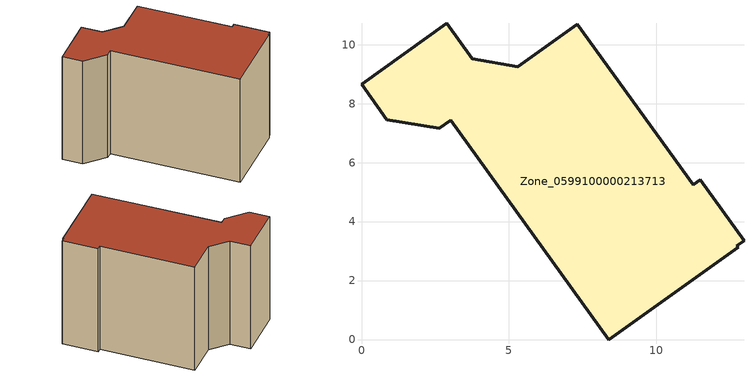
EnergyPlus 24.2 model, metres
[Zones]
Zone_0599100000213713
 floor ground (C_G): 11.49,5.42 12.97,3.35 12.72,3.18 12.77,3.13 8.39,0 3.03,7.44 2.64,7.17 0.86,7.46 0,8.66 2.89,10.72 3.75,9.53 5.3,9.25 7.32,10.7 11.25,5.25 z0
 wall outside (C_F): 3.03,7.44 8.39,0 12.77,3.13 12.72,3.18 12.97,3.35 11.49,5.42 11.25,5.25 7.32,10.7 5.3,9.25 3.75,9.53 2.89,10.72 0,8.66 0.86,7.46 2.64,7.17 3.03,7.44 z0:8.36
 roof outside (C_R): 12.97,3.35 11.49,5.42 11.25,5.25 7.32,10.7 5.3,9.25 3.75,9.53 2.89,10.72 0,8.66 0.86,7.46 2.64,7.17 3.03,7.44 8.39,0 12.77,3.13 12.72,3.18 z8.36
[BUILDING]
Pand.0599100000213713: North Axis=0; Terrain=City; Loads Convergence Tolerance Value=0.04; Temperature Convergence Tolerance Value=0.4; Solar Distribution=FullExterior; Maximum Number of Warmup Days=25; Minimum Number of Warmup Days=1
[Site:Location]
Rotterdam.The.Hague.AP_ZH_NLD Design_Conditions: Latitude=51.96; Longitude=4.45; Time Zone=1; Elevation=-4.5
[SITE:GROUNDTEMPERATURE:BUILDINGSURFACE]
18, 18, 18, 18, 18, 18, 18, 18, 18, 18, 18, 18
[MATERIAL] Thermal Absorptance=0.9; Solar Absorptance=0.7; Visible Absorptance=0.7
Name | Roughness | Thickness | Conductivity | Density | Specific Heat
G.TI.1975-1991 | MediumSmooth | 0.15 | 0.288461 | 540 | 1210
F.TI.1975-1991 | Rough | 0.3 | 0.230769 | 1920 | 840
R.TI.1975-1991 | MediumRough | 0.2 | 0.153846 | 1500 | 1000
[CONSTRUCTION]
C_G: G.TI.1975-1991
C_F: F.TI.1975-1991
C_R: R.TI.1975-1991
[ZONE]
Zone_0599100000213713: Type=1; Multiplier=1; Ceiling Height=Autocalculate; Volume=Autocalculate; Floor Area=autocalculate; Part of Total Floor Area=Yes
[ZONEINFILTRATION:DESIGNFLOWRATE]
Infil_Zone_0599100000213713: Zone or ZoneList or Space or SpaceList=Zone_0599100000213713; Schedule=AlwaysOn; Design Flow Rate Calculation Method=Flow/Area; Flow Rate per Floor Area=0.003; Constant Term Coefficient=1; Temperature Term Coefficient=0; Velocity Term Coefficient=0; Velocity Squared Term Coefficient=0
[HVACTEMPLATE:ZONE:IDEALLOADSAIRSYSTEM]
Zone_0599100000213713: Maximum Heating Supply Air Temperature=50; Minimum Cooling Supply Air Temperature=13; Maximum Heating Supply Air Humidity Ratio=0.0156; Minimum Cooling Supply Air Humidity Ratio=0.0077; Heating Limit=NoLimit; Cooling Limit=NoLimit; Dehumidification Control Type=ConstantSensibleHeatRatio; Cooling Sensible Heat Ratio=0.7; Dehumidification Setpoint=60; Humidification Control Type=None; Humidification Setpoint=30; Outdoor Air Method=None; Outdoor Air Flow Rate per Person=0.00944; Outdoor Air Flow Rate per Zone Floor Area=0; Outdoor Air Flow Rate per Zone=0; Demand Controlled Ventilation Type=None; Outdoor Air Economizer Type=NoEconomizer; Heat Recovery Type=None; Sensible Heat Recovery Effectiveness=0.7; Latent Heat Recovery Effectiveness=0.65
[ZONECONTROL:THERMOSTAT]
ThermostatControl_Zone_0599100000213713: Zone or ZoneList=Zone_0599100000213713; Control Type Schedule=DualSetpointControlType; Control 1=Thermostat_Zone_0599100000213713; Temperature Difference Between Cutout And Setpoint=0
[THERMOSTATSETPOINT:DUALSETPOINT]
Thermostat_Zone_0599100000213713: Heating Setpoint Temperature Schedule=HeatingSetpoint_Zone_0599100000213713; Cooling Setpoint Temperature Schedule=CoolingSetpoint_Zone_0599100000213713
[SCHEDULE:COMPACT]
HeatingSetpoint_Zone_0599100000213713: Through: 12/31, For: AllDays, Until: 24:00, 21
CoolingSetpoint_Zone_0599100000213713: Through: 12/31, For: AllDays, Until: 24:00, 24
DualSetpointControlType: Through: 12/31, For: AllDays, Until: 24:00, 4
AlwaysOn: Through: 12/31, For: AllDays, Until: 24:00, 1
